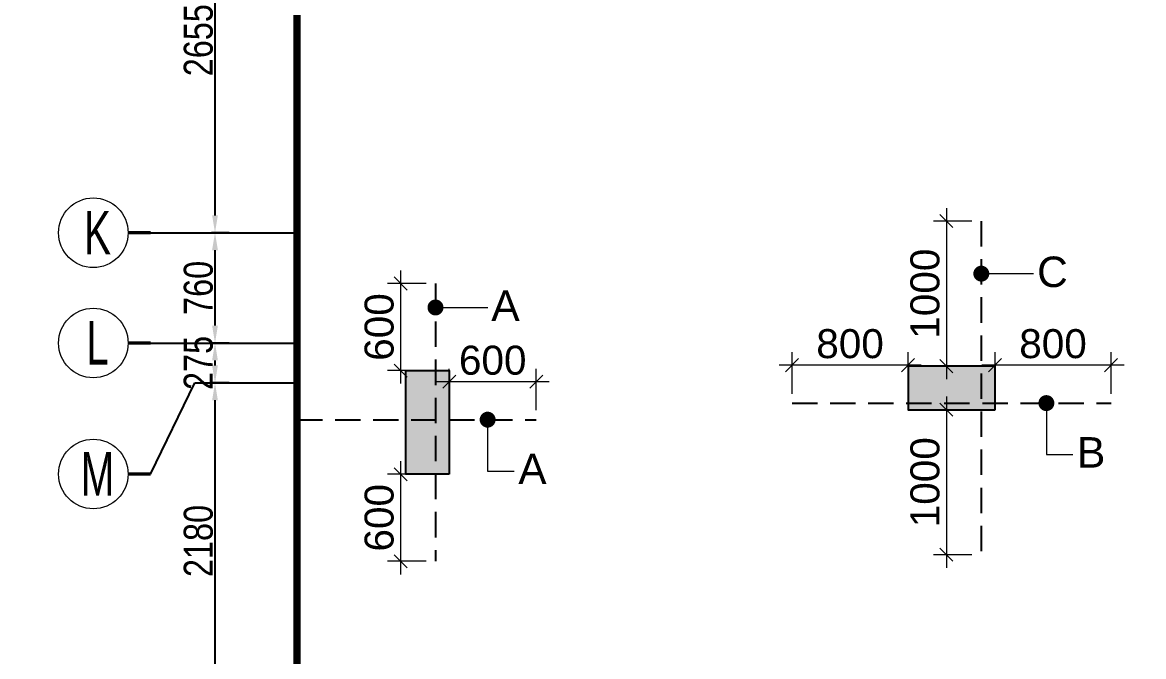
# Model space of a CAD drawing. Header units: millimetres. Extents: x 1123469 to 1883119, y -126924 to 196924.
# Drawn here: x 1460820 to 1468554, y 138098 to 142469 of the extents above; entities that cross this region are included whole.
import ezdxf
from ezdxf.enums import TextEntityAlignment as Align

# ---------------------------------------------------------------- set-up
doc = ezdxf.new("R2010")
doc.units = ezdxf.units.MM
doc.header["$LTSCALE"] = 500
doc.header["$MEASUREMENT"] = 0
doc.header["$PDMODE"] = 34
for name, pattern in [('CONTINOUS', [0]), ('HIDDEN', [0.375, 0.25, -0.125]), ('Site$0$CENTER2', [1.125, 0.75, -0.125, 0.125, -0.125])]:
    doc.linetypes.add(name, pattern=pattern)
doc.layers.get('Defpoints').update_dxf_attribs({"lineweight": 0})
for name, color, linetype, lineweight in [('ARWO', 1, 'Continuous', 18), ('CUT OUT', 1, 'Continuous', 13), ('FOOTING', 1, 'Continuous', 15), ('GRID NO.', 7, 'Continuous', 20), ('S - SUNK', 251, 'Continuous', 0), ('TOWER COL HATCH', 253, 'Continuous', 20)]:
    doc.layers.add(name, color=color, linetype=linetype, lineweight=lineweight)
for name, color, linetype in [('COL. DIM', 3, 'Continuous'), ('GRID', 7, 'Continuous'), ('GRID DIM', 7, 'Continuous'), ('reinf.', 4, 'Continuous'), ('TEXT 1', 1, 'Continuous'), ('TOWER AREA COLUMN.', 6, 'Continuous')]:
    doc.layers.add(name, color=color, linetype=linetype)
doc.styles.add('3mm', font='arial.ttf')
doc.styles.add('D50', font='arial.ttf', dxfattribs={"width": 0.8})
doc.dimstyles.new('INNER DIM', dxfattribs={"dimtxt": 200, "dimasz": 120, "dimexe": 25, "dimexo": 25, "dimgap": 12, "dimtad": 1, "dimdec": 0, "dimrnd": 5, "dimzin": 0, "dimdsep": 46, "dimtxsty": 'D50', "dimcen": 0.09, "dimdle": 25, "dimclrt": 6, "dimadec": 0, "dimazin": 0, "dimtfac": 1, "dimtdec": 0, "dimtofl": 0, "dimtmove": 1, "dimatfit": 3, "dimfxl": 75, "dimtolj": 1, "dimtzin": 0, "dimarcsym": 0})
doc.dimstyles.new('PARAMVEER', dxfattribs={"dimtxt": 200, "dimasz": 100, "dimexe": 0, "dimexo": 25, "dimgap": 10, "dimtad": 1, "dimdec": 0, "dimrnd": 5, "dimzin": 0, "dimdsep": 46, "dimtxsty": '3mm', "dimblk": 'OBLIQUE', "dimcen": 0.09, "dimdle": 75, "dimclrd": 1, "dimclre": 1, "dimclrt": 3, "dimadec": 0, "dimazin": 0, "dimtfac": 1, "dimtdec": 0, "dimtmove": 1, "dimatfit": 3, "dimfxl": 100, "dimtolj": 1, "dimtzin": 0, "dimlwd": 18, "dimlwe": 5, "dimarcsym": 0})
doc.dimstyles.new('PARAMVEER BEAM', dxfattribs={"dimtxt": 200, "dimasz": 100, "dimexe": 0, "dimexo": 0, "dimgap": 10, "dimtad": 1, "dimdec": 0, "dimzin": 0, "dimdsep": 46, "dimtxsty": '3mm', "dimblk": 'ARCHTICK', "dimcen": 0.09, "dimdle": 75, "dimclrd": 1, "dimclre": 1, "dimclrt": 3, "dimadec": 0, "dimazin": 0, "dimtfac": 1, "dimtdec": 0, "dimtmove": 1, "dimatfit": 3, "dimfxl": 100, "dimtolj": 1, "dimtzin": 0, "dimlwd": 18, "dimlwe": 5, "dimarcsym": 0})

# ---------------------------------------------------------------- blocks, each defined once
blk = doc.blocks.new('3tgra')
at = {"layer": 'TOWER COL HATCH'}
h = blk.add_hatch(color=253, dxfattribs=at)
h.dxf.hatch_style = 1
h.paths.add_polyline_path([(1365940.6, 76331.9), (1365640.6, 76331.9), (1365640.6, 77046.9), (1365940.6, 77046.9)])
h = blk.add_hatch(color=253, dxfattribs=at)
h.dxf.hatch_style = 1
h.paths.add_polyline_path([(1369705.6, 76776.9), (1369705.6, 77076.9), (1369105.6, 77076.9), (1369105.6, 76776.9)])
at = {"layer": 'TOWER AREA COLUMN.', "color": 4}
for points in [[(1365940.6, 76331.9), (1365640.6, 76331.9), (1365640.6, 77046.9), (1365940.6, 77046.9)], [(1369705.6, 76776.9), (1369705.6, 77076.9), (1369105.6, 77076.9), (1369105.6, 76776.9)]]:
    blk.add_lwpolyline(points, close=True, dxfattribs=at)
blk = doc.blocks.new('GRID MARK')
at = {"layer": 'GRID NO.', "const_width": 50}
blk.add_lwpolyline([(0, -541), (0, -891)], dxfattribs=at)
at = {"layer": 'GRID NO.'}
blk.add_circle((0, 0), 541, dxfattribs=at)
at = {"layer": 'GRID NO.', "style": 'D50', "width": 0.8}
blk.add_attdef('Y1', text='', height=500, dxfattribs=at).set_placement((-33, -267), align=Align.CENTER)
blk = doc.blocks.new('*D238')
at = {"layer": 'Defpoints', "color": 0, "linetype": 'Continuous', "transparency": 16777216}
for p in [(1462436.3, 143674.2), (1462148.6, 141019.2), (1462270.8, 141019.2)]:
    blk.add_point(p, dxfattribs=at)
at = {"layer": 'GRID DIM', "color": 0, "linetype": 'Continuous', "lineweight": -2, "transparency": 16777216}
for p, q in [((1462411.3, 143674.2), (1462123.6, 143674.2)), ((1462245.8, 141019.2), (1462123.6, 141019.2))]:
    blk.add_line(p, q, dxfattribs=at)
at = {"layer": 'GRID DIM', "linetype": 'Continuous', "lineweight": -2, "transparency": 16777216}
blk.add_line((1462148.6, 143554.2), (1462148.6, 141139.2), dxfattribs=at)
at = {"layer": 'GRID DIM', "linetype": 'Continuous', "transparency": 16777216}
for points in [[(1462128.6, 143554.2), (1462168.6, 143554.2), (1462148.6, 143674.2)], [(1462128.6, 141139.2), (1462168.6, 141139.2), (1462148.6, 141019.2)]]:
    blk.add_solid(points, dxfattribs=at)
at = {"layer": 'GRID DIM', "linetype": 'Continuous', "transparency": 16777216, "insert": (1462034.5, 142346.7), "char_height": 200, "attachment_point": 5, "rotation": 90, "style": 'D50'}
blk.add_mtext('\\A1;2655', dxfattribs=at)
blk = doc.blocks.new('*D239')
at = {"layer": 'Defpoints', "color": 0, "linetype": 'Continuous', "transparency": 16777216}
for p in [(1462270.8, 141019.2), (1462148.6, 140259.2), (1462270.8, 140259.2)]:
    blk.add_point(p, dxfattribs=at)
at = {"layer": 'GRID DIM', "color": 0, "linetype": 'Continuous', "lineweight": -2, "transparency": 16777216}
for p, q in [((1462245.8, 141019.2), (1462123.6, 141019.2)), ((1462245.8, 140259.2), (1462123.6, 140259.2))]:
    blk.add_line(p, q, dxfattribs=at)
at = {"layer": 'GRID DIM', "linetype": 'Continuous', "lineweight": -2, "transparency": 16777216}
blk.add_line((1462148.6, 140899.2), (1462148.6, 140379.2), dxfattribs=at)
at = {"layer": 'GRID DIM', "linetype": 'Continuous', "transparency": 16777216}
for points in [[(1462128.6, 140899.2), (1462168.6, 140899.2), (1462148.6, 141019.2)], [(1462128.6, 140379.2), (1462168.6, 140379.2), (1462148.6, 140259.2)]]:
    blk.add_solid(points, dxfattribs=at)
at = {"layer": 'GRID DIM', "linetype": 'Continuous', "transparency": 16777216, "insert": (1462034.5, 140639.2), "char_height": 200, "attachment_point": 5, "rotation": 90, "style": 'D50'}
blk.add_mtext('\\A1;760', dxfattribs=at)
blk = doc.blocks.new('*D240')
at = {"layer": 'Defpoints', "color": 0, "linetype": 'Continuous', "transparency": 16777216}
for p in [(1462270.8, 140259.2), (1462148.6, 139984.4), (1462270.8, 139984.4)]:
    blk.add_point(p, dxfattribs=at)
at = {"layer": 'GRID DIM', "color": 0, "linetype": 'Continuous', "lineweight": -2, "transparency": 16777216}
for p, q in [((1462245.8, 140259.2), (1462123.6, 140259.2)), ((1462245.8, 139984.4), (1462123.6, 139984.4))]:
    blk.add_line(p, q, dxfattribs=at)
at = {"layer": 'GRID DIM', "linetype": 'Continuous', "lineweight": -2, "transparency": 16777216}
blk.add_line((1462148.6, 140139.2), (1462148.6, 140104.4), dxfattribs=at)
at = {"layer": 'GRID DIM', "linetype": 'Continuous', "transparency": 16777216}
for points in [[(1462128.6, 140139.2), (1462168.6, 140139.2), (1462148.6, 140259.2)], [(1462128.6, 140104.4), (1462168.6, 140104.4), (1462148.6, 139984.4)]]:
    blk.add_solid(points, dxfattribs=at)
at = {"layer": 'GRID DIM', "linetype": 'Continuous', "transparency": 16777216, "insert": (1462034.5, 140121.8), "char_height": 200, "attachment_point": 5, "rotation": 90, "style": 'D50'}
blk.add_mtext('\\A1;275', dxfattribs=at)
blk = doc.blocks.new('*D241')
at = {"layer": 'Defpoints', "color": 0, "linetype": 'Continuous', "transparency": 16777216}
for p in [(1462270.8, 139984.4), (1462148.6, 137804.5), (1462270.8, 137804.5)]:
    blk.add_point(p, dxfattribs=at)
at = {"layer": 'GRID DIM', "color": 0, "linetype": 'Continuous', "lineweight": -2, "transparency": 16777216}
for p, q in [((1462245.8, 139984.4), (1462123.6, 139984.4)), ((1462245.8, 137804.5), (1462123.6, 137804.5))]:
    blk.add_line(p, q, dxfattribs=at)
at = {"layer": 'GRID DIM', "linetype": 'Continuous', "lineweight": -2, "transparency": 16777216}
blk.add_line((1462148.6, 139864.4), (1462148.6, 137924.5), dxfattribs=at)
at = {"layer": 'GRID DIM', "linetype": 'Continuous', "transparency": 16777216}
for points in [[(1462128.6, 139864.4), (1462168.6, 139864.4), (1462148.6, 139984.4)], [(1462128.6, 137924.5), (1462168.6, 137924.5), (1462148.6, 137804.5)]]:
    blk.add_solid(points, dxfattribs=at)
at = {"layer": 'GRID DIM', "linetype": 'Continuous', "transparency": 16777216, "insert": (1462034.5, 138894.4), "char_height": 200, "attachment_point": 5, "rotation": 90, "style": 'D50'}
blk.add_mtext('\\A1;2180', dxfattribs=at)
blk = doc.blocks.new('_Oblique')
at = {"color": 0, "linetype": 'ByBlock', "lineweight": -2}
blk.add_line((-0.5, -0.5), (0.5, 0.5), dxfattribs=at)
blk = doc.blocks.new('*D379')
at = {"layer": 'COL. DIM', "color": 1, "lineweight": 18, "ltscale": 10, "transparency": 16777216}
blk.add_line((1463429, 139444.4), (1463429, 138664.4), dxfattribs=at)
at = {"layer": 'COL. DIM', "color": 1, "linetype": 'CONTINOUS', "lineweight": 5, "ltscale": 10, "transparency": 16777216}
for p, q in [((1463604.6, 139354.4), (1463339, 139354.4)), ((1463604.6, 138754.4), (1463339, 138754.4))]:
    blk.add_line(p, q, dxfattribs=at)
at = {"layer": 'Defpoints', "color": 0, "ltscale": 10, "transparency": 16777216}
for p in [(1463669.6, 139354.4), (1463429, 138754.4), (1463669.6, 138754.4)]:
    blk.add_point(p, dxfattribs=at)
at = {"layer": 'COL. DIM', "color": 1, "lineweight": 18, "ltscale": 10, "transparency": 16777216, "xscale": 90, "yscale": 90, "zscale": 90}
for p, rotation in [((1463429, 139354.4), 90), ((1463429, 138754.4), 270)]:
    blk.add_blockref('_Oblique', p, dxfattribs=dict(at, rotation=rotation))
at = {"layer": 'COL. DIM', "color": 3, "ltscale": 10, "transparency": 16777216, "insert": (1463281.9, 139054.4), "char_height": 200, "attachment_point": 5, "rotation": 90, "style": '3mm'}
blk.add_mtext('\\A1;600', dxfattribs=at)
blk = doc.blocks.new('_ArchTick')
at = {"color": 0, "linetype": 'ByBlock', "const_width": 0.15}
blk.add_lwpolyline([(-0.5, -0.5), (0.5, 0.5)], dxfattribs=at)
blk = doc.blocks.new('*D380')
at = {"layer": 'COL. DIM', "color": 1, "linetype": 'CONTINOUS', "lineweight": 5, "ltscale": 10, "transparency": 16777216}
for p, q in [((1463764.2, 139795.7), (1463764.2, 140082.2)), ((1464364.2, 139795.7), (1464364.2, 140082.2))]:
    blk.add_line(p, q, dxfattribs=at)
at = {"layer": 'COL. DIM', "color": 1, "lineweight": 18, "ltscale": 10, "transparency": 16777216}
blk.add_line((1464454.2, 139992.2), (1463674.2, 139992.2), dxfattribs=at)
at = {"layer": 'Defpoints', "color": 0, "ltscale": 10, "transparency": 16777216}
for p in [(1463764.2, 139992.2), (1463764.2, 139730.7), (1464364.2, 139730.7)]:
    blk.add_point(p, dxfattribs=at)
at = {"layer": 'COL. DIM', "color": 1, "lineweight": 18, "ltscale": 10, "transparency": 16777216, "xscale": 90, "yscale": 90, "zscale": 90, "rotation": 180}
blk.add_blockref('_Oblique', (1463764.2, 139992.2), dxfattribs=at)
at = {"layer": 'COL. DIM', "color": 1, "lineweight": 18, "ltscale": 10, "transparency": 16777216, "xscale": 90, "yscale": 90, "zscale": 90}
blk.add_blockref('_Oblique', (1464364.2, 139992.2), dxfattribs=at)
at = {"layer": 'COL. DIM', "color": 3, "ltscale": 10, "transparency": 16777216, "insert": (1464064.2, 140139.4), "char_height": 200, "attachment_point": 5, "style": '3mm'}
blk.add_mtext('\\A1;600', dxfattribs=at)
blk = doc.blocks.new('*D381')
at = {"layer": 'COL. DIM', "color": 1, "lineweight": 18, "ltscale": 10, "transparency": 16777216}
blk.add_line((1463429, 140759.4), (1463429, 139979.4), dxfattribs=at)
at = {"layer": 'COL. DIM', "color": 1, "linetype": 'CONTINOUS', "lineweight": 5, "ltscale": 10, "transparency": 16777216}
for p, q in [((1463604.6, 140669.4), (1463339, 140669.4)), ((1463604.6, 140069.4), (1463339, 140069.4))]:
    blk.add_line(p, q, dxfattribs=at)
at = {"layer": 'Defpoints', "color": 0, "ltscale": 10, "transparency": 16777216}
for p in [(1463669.6, 140669.4), (1463429, 140069.4), (1463669.6, 140069.4)]:
    blk.add_point(p, dxfattribs=at)
at = {"layer": 'COL. DIM', "color": 1, "lineweight": 18, "ltscale": 10, "transparency": 16777216, "xscale": 90, "yscale": 90, "zscale": 90}
for p, rotation in [((1463429, 140669.4), 90), ((1463429, 140069.4), 270)]:
    blk.add_blockref('_Oblique', p, dxfattribs=dict(at, rotation=rotation))
at = {"layer": 'COL. DIM', "color": 3, "ltscale": 10, "transparency": 16777216, "insert": (1463281.9, 140369.4), "char_height": 200, "attachment_point": 5, "rotation": 90, "style": '3mm'}
blk.add_mtext('\\A1;600', dxfattribs=at)
blk = doc.blocks.new('*D383')
at = {"layer": 'COL. DIM', "color": 1, "lineweight": 18, "ltscale": 10, "transparency": 16777216}
blk.add_line((1467194, 139889.4), (1467194, 138709.4), dxfattribs=at)
at = {"layer": 'COL. DIM', "color": 1, "linetype": 'CONTINOUS', "lineweight": 5, "ltscale": 10, "transparency": 16777216}
for p, q in [((1467369.6, 139799.4), (1467104, 139799.4)), ((1467369.6, 138799.4), (1467104, 138799.4))]:
    blk.add_line(p, q, dxfattribs=at)
at = {"layer": 'Defpoints', "color": 0, "ltscale": 10, "transparency": 16777216}
for p in [(1467434.6, 139799.4), (1467194, 138799.4), (1467434.6, 138799.4)]:
    blk.add_point(p, dxfattribs=at)
at = {"layer": 'COL. DIM', "color": 1, "lineweight": 18, "ltscale": 10, "transparency": 16777216, "xscale": 90, "yscale": 90, "zscale": 90}
for p, rotation in [((1467194, 139799.4), 90), ((1467194, 138799.4), 270)]:
    blk.add_blockref('_Oblique', p, dxfattribs=dict(at, rotation=rotation))
at = {"layer": 'COL. DIM', "color": 3, "ltscale": 10, "transparency": 16777216, "insert": (1467046.9, 139299.4), "char_height": 200, "attachment_point": 5, "rotation": 90, "style": '3mm'}
blk.add_mtext('\\A1;1000', dxfattribs=at)
blk = doc.blocks.new('*D384')
at = {"layer": 'COL. DIM', "color": 1, "linetype": 'CONTINOUS', "lineweight": 5, "ltscale": 10, "transparency": 16777216}
for p, q in [((1467529.3, 139909.8), (1467529.3, 140196.3)), ((1468329.3, 139909.8), (1468329.3, 140196.3))]:
    blk.add_line(p, q, dxfattribs=at)
at = {"layer": 'COL. DIM', "color": 1, "lineweight": 18, "ltscale": 10, "transparency": 16777216}
blk.add_line((1468419.3, 140106.3), (1467439.3, 140106.3), dxfattribs=at)
at = {"layer": 'Defpoints', "color": 0, "ltscale": 10, "transparency": 16777216}
for p in [(1467529.3, 140106.3), (1467529.3, 139844.8), (1468329.3, 139844.8)]:
    blk.add_point(p, dxfattribs=at)
at = {"layer": 'COL. DIM', "color": 1, "lineweight": 18, "ltscale": 10, "transparency": 16777216, "xscale": 90, "yscale": 90, "zscale": 90, "rotation": 180}
blk.add_blockref('_Oblique', (1467529.3, 140106.3), dxfattribs=at)
at = {"layer": 'COL. DIM', "color": 1, "lineweight": 18, "ltscale": 10, "transparency": 16777216, "xscale": 90, "yscale": 90, "zscale": 90}
blk.add_blockref('_Oblique', (1468329.3, 140106.3), dxfattribs=at)
at = {"layer": 'COL. DIM', "color": 3, "ltscale": 10, "transparency": 16777216, "insert": (1467929.3, 140253.4), "char_height": 200, "attachment_point": 5, "style": '3mm'}
blk.add_mtext('\\A1;800', dxfattribs=at)
blk = doc.blocks.new('*D382')
at = {"layer": 'COL. DIM', "color": 1, "lineweight": 18, "ltscale": 10, "transparency": 16777216}
blk.add_line((1467194, 141189.4), (1467194, 140009.4), dxfattribs=at)
at = {"layer": 'COL. DIM', "color": 1, "linetype": 'CONTINOUS', "lineweight": 5, "ltscale": 10, "transparency": 16777216}
for p, q in [((1467369.6, 141099.4), (1467104, 141099.4)), ((1467369.6, 140099.4), (1467104, 140099.4))]:
    blk.add_line(p, q, dxfattribs=at)
at = {"layer": 'Defpoints', "color": 0, "ltscale": 10, "transparency": 16777216}
for p in [(1467434.6, 141099.4), (1467194, 140099.4), (1467434.6, 140099.4)]:
    blk.add_point(p, dxfattribs=at)
at = {"layer": 'COL. DIM', "color": 1, "lineweight": 18, "ltscale": 10, "transparency": 16777216, "xscale": 90, "yscale": 90, "zscale": 90}
for p, rotation in [((1467194, 141099.4), 90), ((1467194, 140099.4), 270)]:
    blk.add_blockref('_Oblique', p, dxfattribs=dict(at, rotation=rotation))
at = {"layer": 'COL. DIM', "color": 3, "ltscale": 10, "transparency": 16777216, "insert": (1467046.9, 140599.4), "char_height": 200, "attachment_point": 5, "rotation": 90, "style": '3mm'}
blk.add_mtext('\\A1;1000', dxfattribs=at)
blk = doc.blocks.new('*D388')
at = {"layer": 'COL. DIM', "color": 1, "linetype": 'CONTINOUS', "lineweight": 5, "ltscale": 10, "transparency": 16777216}
for p, q in [((1466129.3, 139909.8), (1466129.3, 140196.3)), ((1466929.3, 139909.8), (1466929.3, 140196.3))]:
    blk.add_line(p, q, dxfattribs=at)
at = {"layer": 'COL. DIM', "color": 1, "lineweight": 18, "ltscale": 10, "transparency": 16777216}
blk.add_line((1467019.3, 140106.3), (1466039.3, 140106.3), dxfattribs=at)
at = {"layer": 'Defpoints', "color": 0, "ltscale": 10, "transparency": 16777216}
for p in [(1466129.3, 140106.3), (1466129.3, 139844.8), (1466929.3, 139844.8)]:
    blk.add_point(p, dxfattribs=at)
at = {"layer": 'COL. DIM', "color": 1, "lineweight": 18, "ltscale": 10, "transparency": 16777216, "xscale": 90, "yscale": 90, "zscale": 90, "rotation": 180}
blk.add_blockref('_Oblique', (1466129.3, 140106.3), dxfattribs=at)
at = {"layer": 'COL. DIM', "color": 1, "lineweight": 18, "ltscale": 10, "transparency": 16777216, "xscale": 90, "yscale": 90, "zscale": 90}
blk.add_blockref('_Oblique', (1466929.3, 140106.3), dxfattribs=at)
at = {"layer": 'COL. DIM', "color": 3, "ltscale": 10, "transparency": 16777216, "insert": (1466529.3, 140253.4), "char_height": 200, "attachment_point": 5, "style": '3mm'}
blk.add_mtext('\\A1;800', dxfattribs=at)
blk = doc.blocks.new('*D2624')
at = {"layer": 'COL. DIM', "color": 1, "linetype": 'CONTINOUS', "lineweight": 5, "ltscale": 10, "transparency": 16777216}
for p, q in [((1726903.3, 142855.3), (1726903.3, 142349.5)), ((1727203.3, 141672.5), (1727203.3, 142529.5))]:
    blk.add_line(p, q, dxfattribs=at)
at = {"layer": 'COL. DIM', "color": 1, "lineweight": 18, "ltscale": 10, "transparency": 16777216}
blk.add_line((1726813.3, 142439.5), (1727293.3, 142439.5), dxfattribs=at)
at = {"layer": 'Defpoints', "color": 0, "ltscale": 10, "transparency": 16777216}
for p in [(1726903.3, 142920.3), (1727203.3, 142439.5), (1727203.3, 141607.5), (1405055.6, 139394.2), (1364890.6, 126979.3), (1364890.6, 124332.9)]:
    blk.add_point(p, dxfattribs=at)
at = {"layer": 'S - SUNK', "color": 1, "lineweight": 18, "ltscale": 10, "transparency": 16777216}
blk.add_line((1405130.6, 124332.9), (1364815.6, 124332.9), dxfattribs=at)
at = {"layer": 'S - SUNK', "color": 1, "lineweight": 5, "ltscale": 10, "transparency": 16777216}
for p, q in [((1364890.6, 124333.1), (1364890.6, 124332.9)), ((1405055.6, 124333.1), (1405055.6, 124332.9))]:
    blk.add_line(p, q, dxfattribs=at)
at = {"layer": 'COL. DIM', "color": 1, "lineweight": 18, "ltscale": 10, "transparency": 16777216, "xscale": 90, "yscale": 90, "zscale": 90, "rotation": 180}
blk.add_blockref('_Oblique', (1726903.3, 142439.5), dxfattribs=at)
at = {"layer": 'COL. DIM', "color": 1, "lineweight": 18, "ltscale": 10, "transparency": 16777216, "xscale": 90, "yscale": 90, "zscale": 90}
blk.add_blockref('_Oblique', (1727203.3, 142439.5), dxfattribs=at)
at = {"layer": 'S - SUNK', "color": 1, "lineweight": 18, "ltscale": 10, "transparency": 16777216, "xscale": 100, "yscale": 100, "zscale": 100, "rotation": 180}
blk.add_blockref('_Oblique', (1364890.6, 124332.9), dxfattribs=at)
at = {"layer": 'S - SUNK', "color": 1, "lineweight": 18, "ltscale": 10, "transparency": 16777216, "xscale": 100, "yscale": 100, "zscale": 100}
blk.add_blockref('_Oblique', (1405055.6, 124332.9), dxfattribs=at)
at = {"layer": 'COL. DIM', "color": 3, "ltscale": 10, "transparency": 16777216, "insert": (1727053.3, 142586.6), "char_height": 200, "attachment_point": 5, "style": '3mm'}
blk.add_mtext('\\A1;300', dxfattribs=at)
at = {"layer": 'S - SUNK', "color": 3, "ltscale": 10, "transparency": 16777216, "insert": (1384973.1, 124445), "char_height": 200, "attachment_point": 5, "style": '3mm'}
blk.add_mtext('\\A1;40165', dxfattribs=at)
blk = doc.blocks.new('*D2625')
at = {"layer": 'COL. DIM', "color": 1, "lineweight": 18, "ltscale": 10, "transparency": 16777216}
blk.add_line((1725455.6, 141997.5), (1725455.6, 141517.5), dxfattribs=at)
at = {"layer": 'COL. DIM', "color": 1, "linetype": 'CONTINOUS', "lineweight": 5, "ltscale": 10, "transparency": 16777216}
for p, q in [((1725012.2, 141907.5), (1725545.6, 141907.5)), ((1724393.3, 141607.5), (1725545.6, 141607.5))]:
    blk.add_line(p, q, dxfattribs=at)
at = {"layer": 'Defpoints', "color": 0, "ltscale": 10, "transparency": 16777216}
for p in [(1358872.1, 158914.1), (1431760.6, 158914.1), (1724947.2, 141907.5), (1724328.3, 141607.5), (1725455.6, 141607.5), (1442850.6, 126979.3)]:
    blk.add_point(p, dxfattribs=at)
at = {"layer": 'S - SUNK', "color": 1, "lineweight": 18, "ltscale": 10, "transparency": 16777216}
blk.add_line((1358872.1, 126904.3), (1358872.1, 158989.1), dxfattribs=at)
at = {"layer": 'S - SUNK', "color": 1, "lineweight": 5, "ltscale": 10, "transparency": 16777216}
for p, q in [((1358872.3, 158914.1), (1358872.1, 158914.1)), ((1358872.3, 126979.3), (1358872.1, 126979.3))]:
    blk.add_line(p, q, dxfattribs=at)
at = {"layer": 'COL. DIM', "color": 1, "lineweight": 18, "ltscale": 10, "transparency": 16777216, "xscale": 90, "yscale": 90, "zscale": 90}
for p, rotation in [((1725455.6, 141907.5), 90), ((1725455.6, 141607.5), 270)]:
    blk.add_blockref('_Oblique', p, dxfattribs=dict(at, rotation=rotation))
at = {"layer": 'S - SUNK', "color": 1, "lineweight": 18, "ltscale": 10, "transparency": 16777216, "xscale": 100, "yscale": 100, "zscale": 100}
for p, rotation in [((1358872.1, 158914.1), 90), ((1358872.1, 126979.3), 270)]:
    blk.add_blockref('_Oblique', p, dxfattribs=dict(at, rotation=rotation))
at = {"layer": 'COL. DIM', "color": 3, "ltscale": 10, "transparency": 16777216, "insert": (1725308.4, 141757.5), "char_height": 200, "attachment_point": 5, "rotation": 90, "style": '3mm'}
blk.add_mtext('\\A1;300', dxfattribs=at)
at = {"layer": 'S - SUNK', "color": 3, "ltscale": 10, "transparency": 16777216, "insert": (1358759.9, 142946.7), "char_height": 200, "attachment_point": 5, "rotation": 90, "style": '3mm'}
blk.add_mtext('\\A1;31935', dxfattribs=at)
blk = doc.blocks.new('*D2626')
at = {"layer": 'COL. DIM', "color": 1, "linetype": 'CONTINOUS', "lineweight": 5, "ltscale": 10, "transparency": 16777216}
for p, q in [((1716598.3, 143871.7), (1716598.3, 143375.6)), ((1716298.3, 143802.5), (1716298.3, 143375.6))]:
    blk.add_line(p, q, dxfattribs=at)
at = {"layer": 'COL. DIM', "color": 1, "lineweight": 18, "ltscale": 10, "transparency": 16777216}
for p, q in [((1716688.3, 143465.6), (1716208.3, 143465.6)), ((1717247, 143465.6), (1716598.3, 143465.6))]:
    blk.add_line(p, q, dxfattribs=at)
at = {"layer": 'Defpoints', "color": 0, "ltscale": 10, "transparency": 16777216}
for p in [(1716598.3, 143936.7), (1716298.3, 143867.5), (1716298.3, 143465.6), (1390780.6, 139394.2), (1405055.6, 139394.2), (1405055.6, 138200.6)]:
    blk.add_point(p, dxfattribs=at)
at = {"layer": 'S - SUNK', "color": 1, "lineweight": 18, "ltscale": 10, "transparency": 16777216}
blk.add_line((1390705.6, 138200.6), (1405130.6, 138200.6), dxfattribs=at)
at = {"layer": 'S - SUNK', "color": 1, "lineweight": 5, "ltscale": 10, "transparency": 16777216}
for p, q in [((1390780.6, 138200.7), (1390780.6, 138200.6)), ((1405055.6, 138200.7), (1405055.6, 138200.6))]:
    blk.add_line(p, q, dxfattribs=at)
at = {"layer": 'COL. DIM', "color": 1, "lineweight": 18, "ltscale": 10, "transparency": 16777216, "xscale": 90, "yscale": 90, "zscale": 90, "rotation": 180}
blk.add_blockref('_Oblique', (1716298.3, 143465.6), dxfattribs=at)
at = {"layer": 'COL. DIM', "color": 1, "lineweight": 18, "ltscale": 10, "transparency": 16777216, "xscale": 90, "yscale": 90, "zscale": 90}
blk.add_blockref('_Oblique', (1716598.3, 143465.6), dxfattribs=at)
at = {"layer": 'S - SUNK', "color": 1, "lineweight": 18, "ltscale": 10, "transparency": 16777216, "xscale": 100, "yscale": 100, "zscale": 100, "rotation": 180}
blk.add_blockref('_Oblique', (1390780.6, 138200.6), dxfattribs=at)
at = {"layer": 'S - SUNK', "color": 1, "lineweight": 18, "ltscale": 10, "transparency": 16777216, "xscale": 100, "yscale": 100, "zscale": 100}
blk.add_blockref('_Oblique', (1405055.6, 138200.6), dxfattribs=at)
at = {"layer": 'COL. DIM', "color": 3, "ltscale": 10, "transparency": 16777216, "insert": (1716981.5, 143612.8), "char_height": 200, "attachment_point": 5, "style": '3mm'}
blk.add_mtext('\\A1;300', dxfattribs=at)
at = {"layer": 'S - SUNK', "color": 3, "ltscale": 10, "transparency": 16777216, "insert": (1397918.1, 138312.7), "char_height": 200, "attachment_point": 5, "style": '3mm'}
blk.add_mtext('\\A1;14275', dxfattribs=at)
blk = doc.blocks.new('*D3556')
at = {"layer": 'COL. DIM', "color": 1, "lineweight": 18, "ltscale": 10, "transparency": 16777216}
blk.add_line((1817173.9, 134747.8), (1817173.9, 133597.8), dxfattribs=at)
at = {"layer": 'COL. DIM', "color": 1, "linetype": 'CONTINOUS', "lineweight": 5, "ltscale": 10, "transparency": 16777216}
for p, q in [((1817863.7, 134657.8), (1817083.9, 134657.8)), ((1816402.2, 133687.8), (1817263.9, 133687.8))]:
    blk.add_line(p, q, dxfattribs=at)
at = {"layer": 'Defpoints', "color": 0, "ltscale": 10, "transparency": 16777216}
for p in [(1417087.7, 156599.2), (1417240.6, 156599.2), (1417240.6, 155194.2), (1817928.7, 134657.8), (1816337.2, 133687.8), (1817173.9, 133687.8)]:
    blk.add_point(p, dxfattribs=at)
at = {"layer": 'S - SUNK', "color": 1, "lineweight": 18, "ltscale": 10, "transparency": 16777216}
blk.add_line((1417087.7, 155119.2), (1417087.7, 156674.2), dxfattribs=at)
at = {"layer": 'S - SUNK', "color": 1, "lineweight": 5, "ltscale": 10, "transparency": 16777216}
for p, q in [((1417087.8, 156599.2), (1417087.7, 156599.2)), ((1417087.8, 155194.2), (1417087.7, 155194.2))]:
    blk.add_line(p, q, dxfattribs=at)
at = {"layer": 'COL. DIM', "color": 1, "lineweight": 18, "ltscale": 10, "transparency": 16777216, "xscale": 90, "yscale": 90, "zscale": 90}
for p, rotation in [((1817173.9, 134657.8), 90), ((1817173.9, 133687.8), 270)]:
    blk.add_blockref('_Oblique', p, dxfattribs=dict(at, rotation=rotation))
at = {"layer": 'S - SUNK', "color": 1, "lineweight": 18, "ltscale": 10, "transparency": 16777216, "xscale": 100, "yscale": 100, "zscale": 100}
for p, rotation in [((1417087.7, 156599.2), 90), ((1417087.7, 155194.2), 270)]:
    blk.add_blockref('_Oblique', p, dxfattribs=dict(at, rotation=rotation))
at = {"layer": 'COL. DIM', "color": 3, "ltscale": 10, "transparency": 16777216, "insert": (1817026.8, 134172.8), "char_height": 200, "attachment_point": 5, "rotation": 90, "style": '3mm'}
blk.add_mtext('\\A1;970', dxfattribs=at)
at = {"layer": 'S - SUNK', "color": 3, "ltscale": 10, "transparency": 16777216, "insert": (1416975.6, 155896.7), "char_height": 200, "attachment_point": 5, "rotation": 90, "style": '3mm'}
blk.add_mtext('\\A1;1405', dxfattribs=at)

msp = doc.modelspace()

# ---------------------------------------------------------------- linework, layer by layer
at = {"layer": 'FOOTING', "color": 3, "ltscale": 10, "const_width": 50}
msp.add_lwpolyline([(1514784.2, 139394.2), (1488604.2, 139394.2), (1488604.2, 126979.3), (1480049.2, 126979.3), (1480049.2, 126464.3), (1471269.2, 126464.3), (1471269.2, 126979.3), (1462714.2, 126979.3), (1462714.2, 148629.4), (1473804.2, 148629.4), (1473804.2, 158914.1), (1482679.2, 158914.1), (1482679.2, 157414.1), (1486629.2, 157414.1), (1486629.2, 156599.2), (1488324.2, 156599.2), (1488324.2, 155194.2), (1515064.2, 155194.2)], dxfattribs=at)
at = {"layer": 'GRID', "color": 16, "linetype": 'Site$0$CENTER2', "ltscale": 3}
for points in [[(1461704.5, 141019.2), (1462714.2, 141019.2)], [(1461704.5, 140259.2), (1462714.2, 140259.2)], [(1461704.5, 139355.9), (1462008.8, 139984.4), (1462714.2, 139984.4)]]:
    msp.add_lwpolyline(points, dxfattribs=at)
at = {"layer": 'reinf.', "color": 4, "linetype": 'HIDDEN', "ltscale": 1.4}
for p, q in [((1467434.6, 141099.4), (1467434.6, 138799.4)), ((1463669.6, 140669.4), (1463669.6, 138754.4)), ((1466129.3, 139844.8), (1468329.3, 139844.8)), ((1462714.2, 139730.7), (1464364.2, 139730.7))]:
    msp.add_line(p, q, dxfattribs=at)

# ---------------------------------------------------------------- block references
at = {"layer": 'CUT OUT', "color": 4}
msp.add_blockref('3tgra', (97823.6, 63022.5), dxfattribs=at)
at = {"layer": 'GRID NO.'}
ref = msp.add_blockref('GRID MARK', (1461309.2, 141019.2), dxfattribs=dict(at, xscale=0.443520000003279, yscale=0.443520000003279, zscale=0.443520000003279, rotation=90))
ref.add_attrib('Y1', 'K', dxfattribs={"height": 300, "style": 'D50', "width": 0.669886}).set_placement((1461338.2, 141020.3), align=Align.MIDDLE_CENTER)
ref = msp.add_blockref('GRID MARK', (1461309.2, 140259.2), dxfattribs=dict(at, xscale=0.443520000003279, yscale=0.443520000003279, zscale=0.443520000003279, rotation=90))
ref.add_attrib('Y1', 'L', dxfattribs={"height": 300, "style": 'D50', "width": 0.669886}).set_placement((1461338.2, 140260.3), align=Align.MIDDLE_CENTER)
ref = msp.add_blockref('GRID MARK', (1461309.2, 139355.9), dxfattribs=dict(at, xscale=0.443520000003279, yscale=0.443520000003279, zscale=0.443520000003279, rotation=90))
ref.add_attrib('Y1', 'M', dxfattribs={"height": 300, "style": 'D50', "width": 0.669886}).set_placement((1461338.2, 139356.9), align=Align.MIDDLE_CENTER)

# ---------------------------------------------------------------- texts
at = {"layer": 'TEXT 1', "color": 2, "linetype": 'ByBlock', "style": '3mm'}
for s, p in [('C', (1467819.5, 140645, -0.1)), ('A', (1464054.5, 140411.8, -0.1)), ('B', (1468094.7, 139400.2, -0.1)), ('A', (1464240.6, 139286.1, -0.1))]:
    msp.add_text(s, height=210, dxfattribs=at).set_placement(p)

# ---------------------------------------------------------------- dimensions: what is measured, and where the dimension line sits
at = {"layer": 'COL. DIM', "color": 6, "ltscale": 10}
for base, p1, p2, angle, picture, middle in [((1725455.6, 141607.5), (1724947.2, 141907.5), (1724328.3, 141607.5), 90, '*D2625', (1725455.6, 141757.5)), ((1716298.3, 143465.6), (1716598.3, 143936.7), (1716298.3, 143867.5), 180, '*D2626', (1716981.5, 143465.6))]:
    dim = msp.add_linear_dim(base=base, p1=p1, p2=p2, angle=angle, dimstyle='PARAMVEER', override={"dimasz": 90, "dimexe": 90, "dimexo": 65, "dimgap": 45, "dimpost": '\\X', "dimdle": 90, "dimfxl": 0.18, "dimarcsym": 1}, dxfattribs=at)
    dim.commit()
    dim.dimension.update_dxf_attribs({"geometry": picture, "text_midpoint": middle, "dimtype": 160})
for base, p1, p2, angle, picture, middle in [((1817173.9, 133687.8), (1817928.7, 134657.8), (1816337.2, 133687.8), 90, '*D3556', (1817026.8, 134172.8)), ((1467194, 140099.4), (1467434.6, 141099.4), (1467434.6, 140099.4), 90, '*D382', (1467046.9, 140599.4)), ((1463429, 140069.4), (1463669.6, 140669.4), (1463669.6, 140069.4), 90, '*D381', (1463281.9, 140369.4)), ((1466129.3, 140106.3), (1466929.3, 139844.8), (1466129.3, 139844.8), 180, '*D388', (1466529.3, 140253.4)), ((1467529.3, 140106.3), (1468329.3, 139844.8), (1467529.3, 139844.8), 180, '*D384', (1467929.3, 140253.4)), ((1463764.2, 139992.2), (1464364.2, 139730.7), (1463764.2, 139730.7), 180, '*D380', (1464064.2, 140139.4)), ((1467194, 138799.4), (1467434.6, 139799.4), (1467434.6, 138799.4), 90, '*D383', (1467046.9, 139299.4)), ((1463429, 138754.4), (1463669.6, 139354.4), (1463669.6, 138754.4), 90, '*D379', (1463281.9, 139054.4))]:
    dim = msp.add_linear_dim(base=base, p1=p1, p2=p2, angle=angle, dimstyle='PARAMVEER', override={"dimasz": 90, "dimexe": 90, "dimexo": 65, "dimgap": 45, "dimpost": '\\X', "dimdle": 90, "dimfxl": 0.18, "dimarcsym": 1}, dxfattribs=at)
    dim.commit()
    dim.dimension.update_dxf_attribs({"geometry": picture, "text_midpoint": middle})
dim = msp.add_linear_dim(base=(1727203.3, 142439.5), p1=(1726903.3, 142920.3), p2=(1727203.3, 141607.5), dimstyle='PARAMVEER', override={"dimasz": 90, "dimexe": 90, "dimexo": 65, "dimgap": 45, "dimpost": '\\X', "dimdle": 90, "dimfxl": 0.18, "dimarcsym": 1}, dxfattribs=at)
dim.commit()
dim.dimension.update_dxf_attribs({"geometry": '*D2624', "text_midpoint": (1727053.3, 142439.5), "dimtype": 160})
at = {"layer": 'GRID DIM', "color": 0, "linetype": 'Continuous'}
for base, p1, p2, picture, middle in [((1462148.6, 141019.2), (1462436.3, 143674.2), (1462270.8, 141019.2), '*D238', (1462034.5, 142346.7)), ((1462148.6, 140259.2), (1462270.8, 141019.2), (1462270.8, 140259.2), '*D239', (1462034.5, 140639.2)), ((1462148.6, 137804.5), (1462270.8, 139984.4), (1462270.8, 137804.5), '*D241', (1462034.5, 138894.4))]:
    dim = msp.add_linear_dim(base=base, p1=p1, p2=p2, angle=90, dimstyle='INNER DIM', override={"dimclrd": 256, "dimclrt": 256}, dxfattribs=at)
    dim.commit()
    dim.dimension.update_dxf_attribs({"geometry": picture, "text_midpoint": middle})
dim = msp.add_linear_dim(base=(1462148.6, 139984.4), p1=(1462270.8, 140259.2), p2=(1462270.8, 139984.4), angle=90, dimstyle='INNER DIM', override={"dimclrd": 256, "dimclrt": 256}, dxfattribs=at)
dim.commit()
dim.dimension.update_dxf_attribs({"geometry": '*D240', "text_midpoint": (1462148.6, 140121.8), "dimtype": 160})
at = {"layer": 'S - SUNK', "color": 4, "ltscale": 10}
for base, p1, p2, picture, middle in [((1358872.1, 158914.1), (1442850.6, 126979.3), (1431760.6, 158914.1), '*D2625', (1358759.9, 142946.7)), ((1417087.7, 156599.2), (1417240.6, 155194.2), (1417240.6, 156599.2), '*D3556', (1416975.6, 155896.7))]:
    dim = msp.add_linear_dim(base=base, p1=p1, p2=p2, angle=90, dimstyle='PARAMVEER', override={"dimpost": '\\X', "dimfxl": 0.15, "dimfxlon": 1, "dimarcsym": 1}, dxfattribs=at)
    dim.commit()
    dim.dimension.update_dxf_attribs({"geometry": picture, "text_midpoint": middle})
for base, p1, p2, picture, middle in [((1405055.6, 138200.6), (1390780.6, 139394.2), (1405055.6, 139394.2), '*D2626', (1397918.1, 138312.7)), ((1364890.6, 124332.9), (1405055.6, 139394.2), (1364890.6, 126979.3), '*D2624', (1384973.1, 124445))]:
    dim = msp.add_linear_dim(base=base, p1=p1, p2=p2, dimstyle='PARAMVEER', override={"dimpost": '\\X', "dimfxl": 0.15, "dimfxlon": 1, "dimarcsym": 1}, dxfattribs=at)
    dim.commit()
    dim.dimension.update_dxf_attribs({"geometry": picture, "text_midpoint": middle})

# ---------------------------------------------------------------- leaders
at = {"layer": 'ARWO', "color": 1}
for points in [[(1467434.6, 140737.3), (1467795.1, 140737.3)], [(1463669.6, 140504.2), (1464030.1, 140504.2)], [(1467883.5, 139844.8), (1467883.5, 139490), (1468065.9, 139490)], [(1464029.4, 139730.7), (1464029.4, 139376), (1464211.8, 139376)]]:
    msp.add_leader(points, dimstyle='PARAMVEER BEAM', override={"dimasz": 110, "dimtad": 0, "dimldrblk": 'Dot', "dimfxl": 0, "dimarcsym": 1}, dxfattribs=at)

doc.saveas('drawing.dxf')
